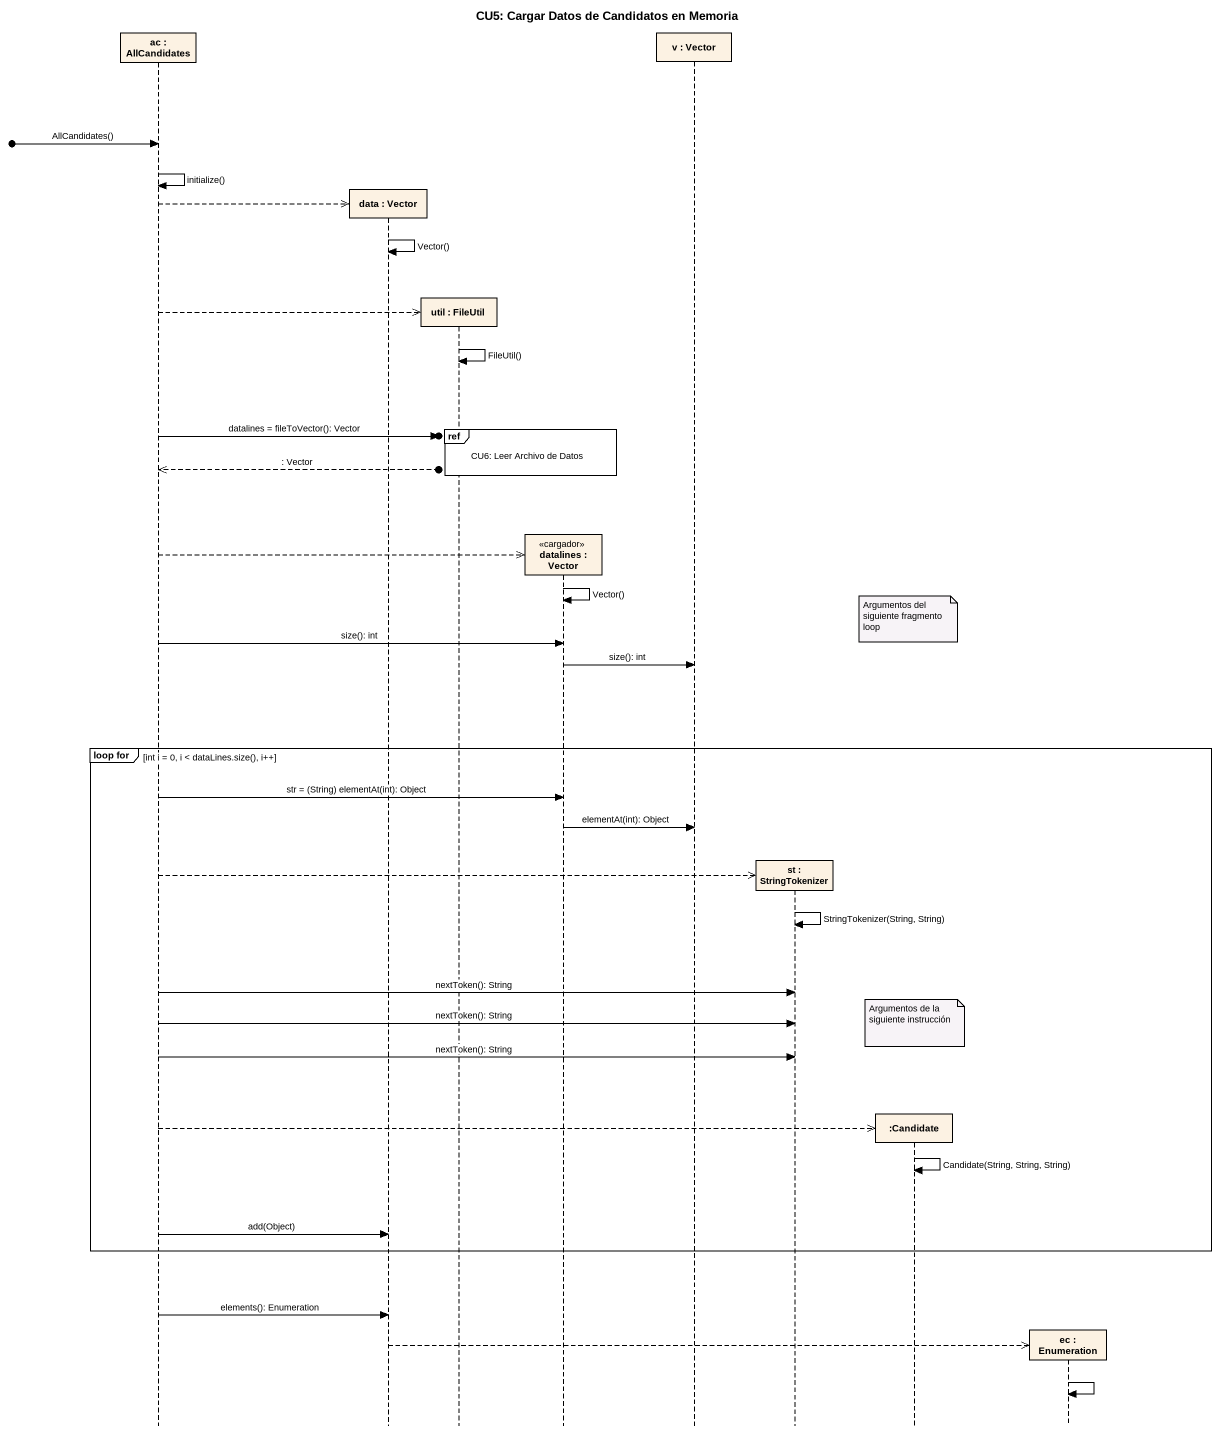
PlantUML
@startuml
title CU5: Cargar Datos de Candidatos en Memoria
hide footbox
participant "ac : AllCandidates" as ac
participant "data : Vector" as data
participant "util : FileUtil" as util
participant "datalines : Vector" as datalines <<cargador>>
participant "v : Vector" as v
participant "st : StringTokenizer" as st
participant ":Candidate" as Candidate
participant "ec : Enumeration" as ec

[o-> ac : AllCandidates()
ac -> ac : initialize()
ac -->> data **
data -> data : Vector()
ac -->> util **
util -> util : FileUtil()
ref over util, datalines : CU6: Leer Archivo de Datos
ac ->o] : datalines = fileToVector(): Vector
ac <<--o] : : Vector
ac -->> datalines **
datalines -> datalines : Vector()
note over Candidate : Argumentos del siguiente fragmento loop
ac -> datalines : size(): int
datalines -> v : size(): int
group loop for [int i = 0, i < dataLines.size(), i++]
  ac -> datalines : str = (String) elementAt(int): Object
  datalines -> v : elementAt(int): Object
  ac -->> st **
  st -> st : StringTokenizer(String, String)
  ac -> st : nextToken(): String
  note over Candidate : Argumentos de la siguiente instrucción
  ac -> st : nextToken(): String
  ac -> st : nextToken(): String
  ac -->> Candidate **
  Candidate -> Candidate : Candidate(String, String, String)
  ac -> data : add(Object)
end
ac -> data : elements(): Enumeration
data -->> ec **
ec -> ec
@enduml
